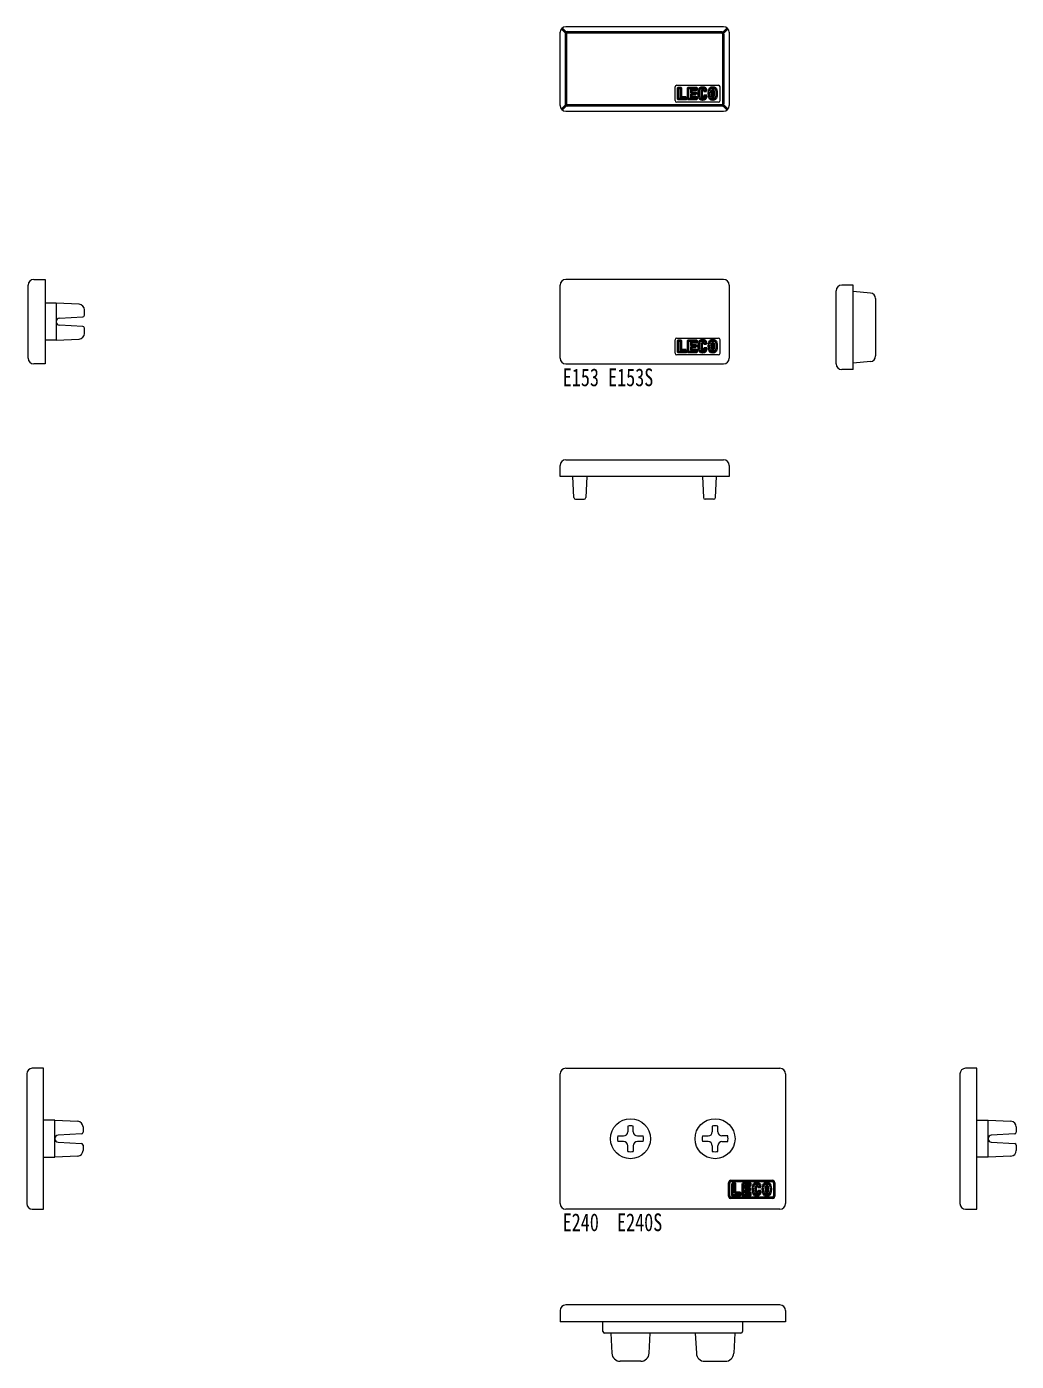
# Model space of a CAD drawing. Units: millimetres on the paper. Extents: x -594 to 227, y -398 to 501.
# Drawn here: x -389.1 to -213.5, y -247.5 to -10.7 of the extents above; entities that cross this region are included whole.
import ezdxf
from ezdxf.enums import TextEntityAlignment as Align

# ---------------------------------------------------------------- set-up
doc = ezdxf.new("R2010")
doc.units = ezdxf.units.MM
doc.layers.add('0-0', color=7, linetype='Continuous', lineweight=18)
doc.styles.add('ＭＳ ゴシック', font='')
doc.styles.get('ＭＳ ゴシック').set_extended_font_data('MS Gothic')

msp = doc.modelspace()

# ---------------------------------------------------------------- linework, layer by layer
at = {"layer": '0-0'}
for p, q in [((-294.5, -24.654), (-294.5, -11.654)), ((-265.5, -10.654), (-293.5, -10.654)), ((-264.5, -11.654), (-264.5, -24.654)), ((-273.8, -21.054), (-266.4, -21.054)), ((-274.1, -23.754), (-274.1, -21.354)), ((-266.1, -23.754), (-266.1, -21.354)), ((-293.5, -25.654), (-265.5, -25.654)), ((-266.4, -24.054), (-273.8, -24.054)), ((-388.898, -69.5), (-388.898, -56.5)), ((-387.898, -55.5), (-385.898, -55.5)), ((-294.5, -69.5), (-294.5, -56.5)), ((-265.5, -55.5), (-293.5, -55.5)), ((-264.5, -56.5), (-264.5, -69.5)), ((-245.5, -70.5), (-245.5, -57.5)), ((-239.434, -57.918), (-242.5, -57.65)), ((-238.5, -58.916), (-238.5, -69.084)), ((-383.898, -59.7), (-385.898, -59.7)), ((-378.898, -61.853), (-378.898, -60.911)), ((-383.329, -62.37), (-379.182, -62.153)), ((-379.182, -63.847), (-383.329, -63.63)), ((-383.898, -66.3), (-379.846, -66.088)), ((-378.898, -65.089), (-378.898, -64.147)), ((-274.1, -68.6), (-274.1, -66.2)), ((-273.8, -65.9), (-266.4, -65.9)), ((-266.1, -68.6), (-266.1, -66.2)), ((-293.5, -70.5), (-265.5, -70.5)), ((-266.4, -68.9), (-273.8, -68.9)), ((-239.434, -70.082), (-242.5, -70.35)), ((-242.5, -71.5), (-244.5, -71.5)), ((-293.5, -87.5), (-265.5, -87.5)), ((-264.5, -88.5), (-264.5, -90.5)), ((-292.055, -94.216), (-292.25, -90.5)), ((-289.75, -90.5), (-289.945, -94.216)), ((-269.25, -90.5), (-269.055, -94.216)), ((-266.945, -94.216), (-266.75, -90.5)), ((-291.756, -94.5), (-290.244, -94.5)), ((-267.244, -94.5), (-268.756, -94.5)), ((-389.149, -196.5), (-389.149, -219.5)), ((-386.149, -195.5), (-388.149, -195.5)), ((-386.149, -220.5), (-386.149, -195.5)), ((-294.5, -219.5), (-294.5, -196.5)), ((-293.5, -195.5), (-255.5, -195.5)), ((-254.5, -196.5), (-254.5, -219.5)), ((-223.538, -196.5), (-223.538, -219.5)), ((-384.149, -204.7), (-386.149, -204.7)), ((-384.149, -204.7), (-380.097, -204.912)), ((-384.149, -211.3), (-384.149, -204.7)), ((-379.149, -205.911), (-379.149, -206.853)), ((-282.497, -205.752), (-282.497, -206.766)), ((-281.503, -206.766), (-281.503, -205.752)), ((-267.497, -205.752), (-267.497, -206.766)), ((-266.503, -206.766), (-266.503, -205.752)), ((-213.538, -205.911), (-213.538, -206.853)), ((-379.433, -207.153), (-383.58, -207.37)), ((-284.248, -207.503), (-283.234, -207.503)), ((-280.766, -207.503), (-279.752, -207.503)), ((-269.248, -207.503), (-268.234, -207.503)), ((-264.752, -207.503), (-265.766, -207.503)), ((-213.823, -207.153), (-217.97, -207.37)), ((-383.58, -208.63), (-379.433, -208.847)), ((-379.149, -209.147), (-379.149, -210.089)), ((-283.234, -208.497), (-284.248, -208.497)), ((-282.497, -210.248), (-282.497, -209.234)), ((-281.503, -209.234), (-281.503, -210.248)), ((-279.752, -208.497), (-280.766, -208.497)), ((-268.234, -208.497), (-269.248, -208.497)), ((-267.497, -209.234), (-267.497, -210.248)), ((-266.503, -210.248), (-266.503, -209.234)), ((-265.766, -208.497), (-264.752, -208.497)), ((-217.97, -208.63), (-213.823, -208.847)), ((-213.538, -209.147), (-213.538, -210.089)), ((-386.149, -211.3), (-384.149, -211.3)), ((-380.097, -211.088), (-384.149, -211.3)), ((-218.538, -211.3), (-220.538, -211.3)), ((-388.149, -220.5), (-386.149, -220.5)), ((-255.5, -220.5), (-293.5, -220.5)), ((-222.538, -220.5), (-220.538, -220.5)), ((-294.5, -238.5), (-294.5, -240.5)), ((-255.5, -237.5), (-293.5, -237.5)), ((-254.5, -238.5), (-254.5, -240.5)), ((-254.5, -240.5), (-294.5, -240.5)), ((-286.9, -242.2), (-286.9, -240.5)), ((-262.1, -240.5), (-262.1, -242.2)), ((-262.4, -242.5), (-286.6, -242.5)), ((-285.5, -242.5), (-285.312, -246.079)), ((-278.688, -246.079), (-278.5, -242.5)), ((-270.5, -242.5), (-270.312, -246.079)), ((-263.5, -242.5), (-263.688, -246.079)), ((-280.185, -247.5), (-283.815, -247.5)), ((-268.815, -247.5), (-265.185, -247.5))]:
    msp.add_line(p, q, dxfattribs=at)
at = {"layer": '0-0', "lineweight": 40}
for p, q in [((-294.142, -11.012), (-293.479, -11.674)), ((-293.2, -11.654), (-265.8, -11.654)), ((-265.521, -11.674), (-264.858, -11.012)), ((-293.5, -11.954), (-293.5, -24.354)), ((-265.5, -24.354), (-265.5, -11.954)), ((-268.49, -22.112), (-269.01, -22.112)), ((-269.008, -22.848), (-268.477, -22.848)), ((-293.479, -24.633), (-294.142, -25.296)), ((-265.8, -24.654), (-293.2, -24.654)), ((-264.858, -25.296), (-265.521, -24.633)), ((-268.49, -66.959), (-269.01, -66.959)), ((-269.008, -67.694), (-268.477, -67.694)), ((-264.2, -215.5), (-256.8, -215.5)), ((-264.5, -218.2), (-264.5, -215.8)), ((-259.41, -216.559), (-258.89, -216.559)), ((-258.877, -217.294), (-259.407, -217.294)), ((-256.5, -215.8), (-256.5, -218.2)), ((-256.8, -218.5), (-264.2, -218.5))]:
    msp.add_line(p, q, dxfattribs=at)
for points in [[(-272.136, -23.18), (-272.136, -23.544), (-273.565, -23.544), (-273.565, -21.503), (-273.056, -21.503), (-273.056, -23.18)], [(-270.401, -22.682), (-271.236, -22.682), (-271.236, -23.18), (-270.313, -23.18), (-270.313, -23.544), (-271.743, -23.544), (-271.743, -21.503), (-270.313, -21.503), (-270.313, -21.867), (-271.236, -21.867), (-271.236, -22.34), (-270.401, -22.34)], [(-272.136, -68.026), (-272.136, -68.39), (-273.565, -68.39), (-273.565, -66.349), (-273.056, -66.349), (-273.056, -68.026)], [(-270.401, -67.528), (-271.236, -67.528), (-271.236, -68.026), (-270.313, -68.026), (-270.313, -68.39), (-271.743, -68.39), (-271.743, -66.349), (-270.313, -66.349), (-270.313, -66.713), (-271.236, -66.713), (-271.236, -67.186), (-270.401, -67.186)], [(-263.965, -215.949), (-263.965, -217.99), (-262.536, -217.99), (-262.536, -217.626), (-263.456, -217.626), (-263.456, -215.949)], [(-262.143, -215.949), (-262.143, -217.99), (-260.713, -217.99), (-260.713, -217.626), (-261.636, -217.626), (-261.636, -217.128), (-260.801, -217.128), (-260.801, -216.786), (-261.636, -216.786), (-261.636, -216.313), (-260.713, -216.313), (-260.713, -215.949)]]:
    msp.add_lwpolyline(points, close=True, dxfattribs=at)
at = {"layer": '0-0'}
for points in [[(-385.898, -55.5), (-385.898, -70.5), (-387.898, -70.5)], [(-242.5, -71.5), (-242.5, -56.5), (-244.5, -56.5)], [(-379.846, -59.912), (-383.898, -59.7), (-383.898, -66.3), (-385.898, -66.3)], [(-264.5, -90.5), (-294.5, -90.5), (-294.5, -88.5)], [(-220.538, -220.5), (-220.538, -195.5), (-222.538, -195.5)], [(-220.538, -204.7), (-218.538, -204.7), (-214.486, -204.912)], [(-214.486, -211.088), (-218.538, -211.3), (-218.538, -204.7)]]:
    msp.add_lwpolyline(points, dxfattribs=at)
for centre in [(-282, -208), (-267, -208)]:
    msp.add_circle(centre, 3.55, dxfattribs=at)
for centre, radius, start, end in [((-293.5, -11.654), 1, 90, 180), ((-265.5, -11.654), 1, 0, 90), ((-273.8, -21.354), 0.3, 90, 180), ((-266.4, -21.354), 0.3, 0, 90), ((-293.5, -24.654), 1, 180, 270), ((-273.8, -23.754), 0.3, 180, 270), ((-266.4, -23.754), 0.3, 270, 0), ((-265.5, -24.654), 1, 270, 0), ((-387.898, -56.5), 1, 90, 180), ((-293.5, -56.5), 1, 90, 180), ((-265.5, -56.5), 1, 0, 90), ((-244.5, -57.5), 1, 90, 180), ((-239.5, -58.916), 1, 0, 86), ((-379.898, -60.911), 1, 0, 87), ((-383.298, -62.969), 0.6, 93, 180), ((-383.298, -63.031), 0.6, 180, 267), ((-379.198, -61.853), 0.3, 273, 360), ((-379.198, -64.147), 0.3, 0, 87), ((-379.898, -65.089), 1, 273, 360), ((-273.8, -66.2), 0.3, 90, 180), ((-266.4, -66.2), 0.3, 0, 90), ((-273.8, -68.6), 0.3, 180, 270), ((-266.4, -68.6), 0.3, 270, 0), ((-387.898, -69.5), 1, 180, 270), ((-293.5, -69.5), 1, 180, 270), ((-265.5, -69.5), 1, 270, 0), ((-244.5, -70.5), 1, 180, 270), ((-239.5, -69.084), 1, 274, 0), ((-293.5, -88.5), 1, 90, 180), ((-265.5, -88.5), 1, 0, 90), ((-291.756, -94.2), 0.3, 183, 270), ((-290.244, -94.2), 0.3, 270, 357), ((-268.756, -94.2), 0.3, 183, 270), ((-267.244, -94.2), 0.3, 270, 357), ((-388.149, -196.5), 1, 90, 180), ((-293.5, -196.5), 1, 90, 180), ((-255.5, -196.5), 1, 0, 90), ((-222.538, -196.5), 1, 90, 180), ((-380.149, -205.911), 1, 0, 87), ((-282, -208), 2.303, 77.52582, 102.47418), ((-267, -208), 2.303, 77.52582, 102.47418), ((-214.538, -205.911), 1, 0, 87), ((-383.549, -207.969), 0.6, 93, 180), ((-383.549, -208.031), 0.6, 180, 267), ((-379.449, -206.853), 0.3, 273, 0), ((-282, -208), 2.303, 167.52572, 192.47427), ((-283.234, -206.766), 0.737, 270, 0), ((-280.766, -206.766), 0.737, 180, 270), ((-282, -208), 2.303, 347.52572, 12.47427), ((-267, -208), 2.303, 167.52572, 192.47427), ((-268.234, -206.766), 0.737, 270, 0), ((-265.766, -206.766), 0.737, 180, 270), ((-267, -208), 2.303, 347.52572, 12.47427), ((-217.938, -207.969), 0.6, 93, 180), ((-217.938, -208.031), 0.6, 180, 267), ((-213.838, -206.853), 0.3, 273, 0), ((-380.149, -210.089), 1, 273, 0), ((-379.449, -209.147), 0.3, 0, 87), ((-283.234, -209.234), 0.737, 0, 90), ((-282, -208), 2.303, 257.52581, 282.47418), ((-280.766, -209.234), 0.737, 90, 180), ((-268.234, -209.234), 0.737, 0, 90), ((-267, -208), 2.303, 257.52581, 282.47418), ((-265.766, -209.234), 0.737, 90, 180), ((-214.538, -210.089), 1, 273, 0), ((-213.838, -209.147), 0.3, 0, 87), ((-388.149, -219.5), 1, 180, 270), ((-293.5, -219.5), 1, 180, 270), ((-255.5, -219.5), 1, 270, 0), ((-222.538, -219.5), 1, 180, 270), ((-293.5, -238.5), 1, 90, 180), ((-255.5, -238.5), 1, 0, 90), ((-286.6, -242.2), 0.3, 180, 270), ((-262.4, -242.2), 0.3, 270, 0), ((-283.815, -246), 1.5, 183, 270), ((-280.185, -246), 1.5, 270, 357), ((-268.815, -246), 1.5, 183, 270), ((-265.185, -246), 1.5, 270, 357)]:
    msp.add_arc(centre, radius, start, end, dxfattribs=at)
at = {"layer": '0-0', "lineweight": 40}
for centre, radius, start, end in [((-293.2, -11.954), 0.3, 90, 180), ((-265.8, -11.954), 0.3, 0, 90), ((-267.541, -22.524), 2.399, 164.216, 195.784), ((-269.309, -22.058), 0.572, 106.2291, 160.88188), ((-269.309, -22.989), 0.572, 199.11812, 253.7709), ((-269.197, -22.578), 1.103, 75.73071, 104.26929), ((-269.197, -22.469), 1.103, 255.73071, 284.26929), ((-263.304, -22.524), 6.093, 176.78919, 183.21081), ((-268.461, -22.183), 0.926, 164.64474, 180.71922), ((-268.461, -22.864), 0.926, 179.28078, 195.35526), ((-269.197, -21.991), 0.166, 18.78093, 161.21907), ((-269.197, -23.056), 0.166, 198.78093, 341.21907), ((-269.934, -22.183), 0.926, 4.35281, 15.35526), ((-269.934, -22.864), 0.926, 344.64474, 1.00008), ((-269.086, -22.058), 0.572, 19.11812, 73.7709), ((-269.086, -22.989), 0.572, 286.2291, 340.88188), ((-270.853, -22.524), 2.399, 9.86632, 15.784), ((-270.853, -22.524), 2.399, 344.216, 352.22376), ((-265.752, -22.524), 2.399, 164.216, 195.784), ((-267.52, -22.058), 0.572, 106.2291, 160.88188), ((-267.52, -22.989), 0.572, 199.11812, 253.7709), ((-267.408, -22.578), 1.103, 75.73071, 104.26929), ((-267.408, -22.469), 1.103, 255.73071, 284.26929), ((-261.515, -22.524), 6.093, 176.78919, 183.21081), ((-266.672, -22.183), 0.926, 164.64474, 180.71922), ((-266.672, -22.864), 0.926, 179.28078, 195.35526), ((-267.408, -21.991), 0.166, 18.78093, 161.21907), ((-267.408, -23.056), 0.166, 198.78093, 341.21907), ((-268.144, -22.183), 0.926, 359.28078, 15.35526), ((-268.144, -22.864), 0.926, 344.64474, 0.71922), ((-273.301, -22.524), 6.093, 356.78919, 3.21081), ((-267.296, -22.058), 0.572, 19.11812, 73.7709), ((-267.296, -22.989), 0.572, 286.2291, 340.88188), ((-269.064, -22.524), 2.399, 344.216, 15.784), ((-293.2, -24.354), 0.3, 180, 270), ((-265.8, -24.354), 0.3, 270, 0), ((-267.541, -67.37), 2.399, 164.216, 195.784), ((-269.309, -66.904), 0.572, 106.2291, 160.88188), ((-269.309, -67.835), 0.572, 199.11812, 253.7709), ((-269.197, -67.424), 1.103, 75.73071, 104.26929), ((-269.197, -67.315), 1.103, 255.73071, 284.26929), ((-263.304, -67.37), 6.093, 176.78919, 183.21081), ((-268.461, -67.029), 0.926, 164.64474, 180.71922), ((-268.461, -67.71), 0.926, 179.28078, 195.35526), ((-269.197, -66.837), 0.166, 18.78093, 161.21907), ((-269.197, -67.902), 0.166, 198.78093, 341.21907), ((-269.934, -67.029), 0.926, 4.35281, 15.35526), ((-269.934, -67.71), 0.926, 344.64474, 1.00008), ((-269.086, -66.904), 0.572, 19.11812, 73.7709), ((-269.086, -67.835), 0.572, 286.2291, 340.88188), ((-270.853, -67.37), 2.399, 9.86632, 15.784), ((-270.853, -67.37), 2.399, 344.216, 352.22376), ((-265.752, -67.37), 2.399, 164.216, 195.784), ((-267.52, -66.904), 0.572, 106.2291, 160.88188), ((-267.52, -67.835), 0.572, 199.11812, 253.7709), ((-267.408, -67.424), 1.103, 75.73071, 104.26929), ((-267.408, -67.315), 1.103, 255.73071, 284.26929), ((-261.515, -67.37), 6.093, 176.78919, 183.21081), ((-266.672, -67.029), 0.926, 164.64474, 180.71922), ((-266.672, -67.71), 0.926, 179.28078, 195.35526), ((-267.408, -66.837), 0.166, 18.78093, 161.21907), ((-267.408, -67.902), 0.166, 198.78093, 341.21907), ((-268.144, -67.029), 0.926, 359.28078, 15.35526), ((-268.144, -67.71), 0.926, 344.64474, 0.71922), ((-273.301, -67.37), 6.093, 356.78919, 3.21081), ((-267.296, -66.904), 0.572, 19.11812, 73.7709), ((-267.296, -67.835), 0.572, 286.2291, 340.88188), ((-269.064, -67.37), 2.399, 344.216, 15.784), ((-264.2, -215.8), 0.3, 90, 180), ((-256.8, -215.8), 0.3, 0, 90), ((-257.941, -216.97), 2.399, 164.216, 195.78399), ((-259.709, -216.504), 0.572, 106.2291, 160.88187), ((-259.709, -217.435), 0.572, 199.11812, 253.77089), ((-259.597, -217.024), 1.103, 75.73071, 104.26929), ((-253.704, -216.97), 6.093, 176.78919, 183.2108), ((-258.861, -216.629), 0.926, 164.64474, 180.71922), ((-258.861, -217.31), 0.926, 179.28077, 195.35525), ((-259.597, -216.437), 0.166, 18.78093, 161.21906), ((-259.597, -217.502), 0.166, 198.78093, 341.21906), ((-260.334, -216.629), 0.926, 4.35281, 15.35526), ((-260.334, -217.31), 0.926, 344.64474, 1.00008), ((-259.486, -216.504), 0.572, 19.11812, 73.7709), ((-259.486, -217.435), 0.572, 286.2291, 340.88187), ((-261.253, -216.97), 2.399, 9.86632, 15.784), ((-261.253, -216.97), 2.399, 344.216, 352.22375), ((-256.152, -216.97), 2.399, 164.216, 195.78399), ((-257.92, -216.504), 0.572, 106.2291, 160.88187), ((-257.92, -217.435), 0.572, 199.11812, 253.77089), ((-257.808, -217.024), 1.103, 75.73071, 104.26929), ((-251.915, -216.97), 6.093, 176.78919, 183.2108), ((-257.072, -216.629), 0.926, 164.64474, 180.71922), ((-257.072, -217.31), 0.926, 179.28077, 195.35525), ((-257.808, -216.437), 0.166, 18.78093, 161.21906), ((-257.808, -217.502), 0.166, 198.78093, 341.21906), ((-258.544, -216.629), 0.926, 359.28077, 15.35526), ((-258.544, -217.31), 0.926, 344.64474, 0.71922), ((-263.701, -216.97), 6.093, 356.78919, 3.21081), ((-257.696, -216.504), 0.572, 19.11812, 73.7709), ((-257.696, -217.435), 0.572, 286.2291, 340.88187), ((-259.464, -216.97), 2.399, 344.216, 15.784), ((-264.2, -218.2), 0.3, 180, 270), ((-259.597, -216.915), 1.103, 255.7307, 284.26929), ((-257.808, -216.915), 1.103, 255.7307, 284.26929), ((-256.8, -218.2), 0.3, 270, 0)]:
    msp.add_arc(centre, radius, start, end, dxfattribs=at)

# ---------------------------------------------------------------- texts
at = {"layer": '0-0', "style": 'ＭＳ ゴシック', "width": 0.75}
for s, p in [('E153 E153S', (-294.028, -75.398)), ('E240  E240S', (-294.047, -225.351))]:
    msp.add_text(s, height=3.152, dxfattribs=at).set_placement(p, align=Align.BOTTOM_LEFT)

doc.saveas('drawing.dxf')
